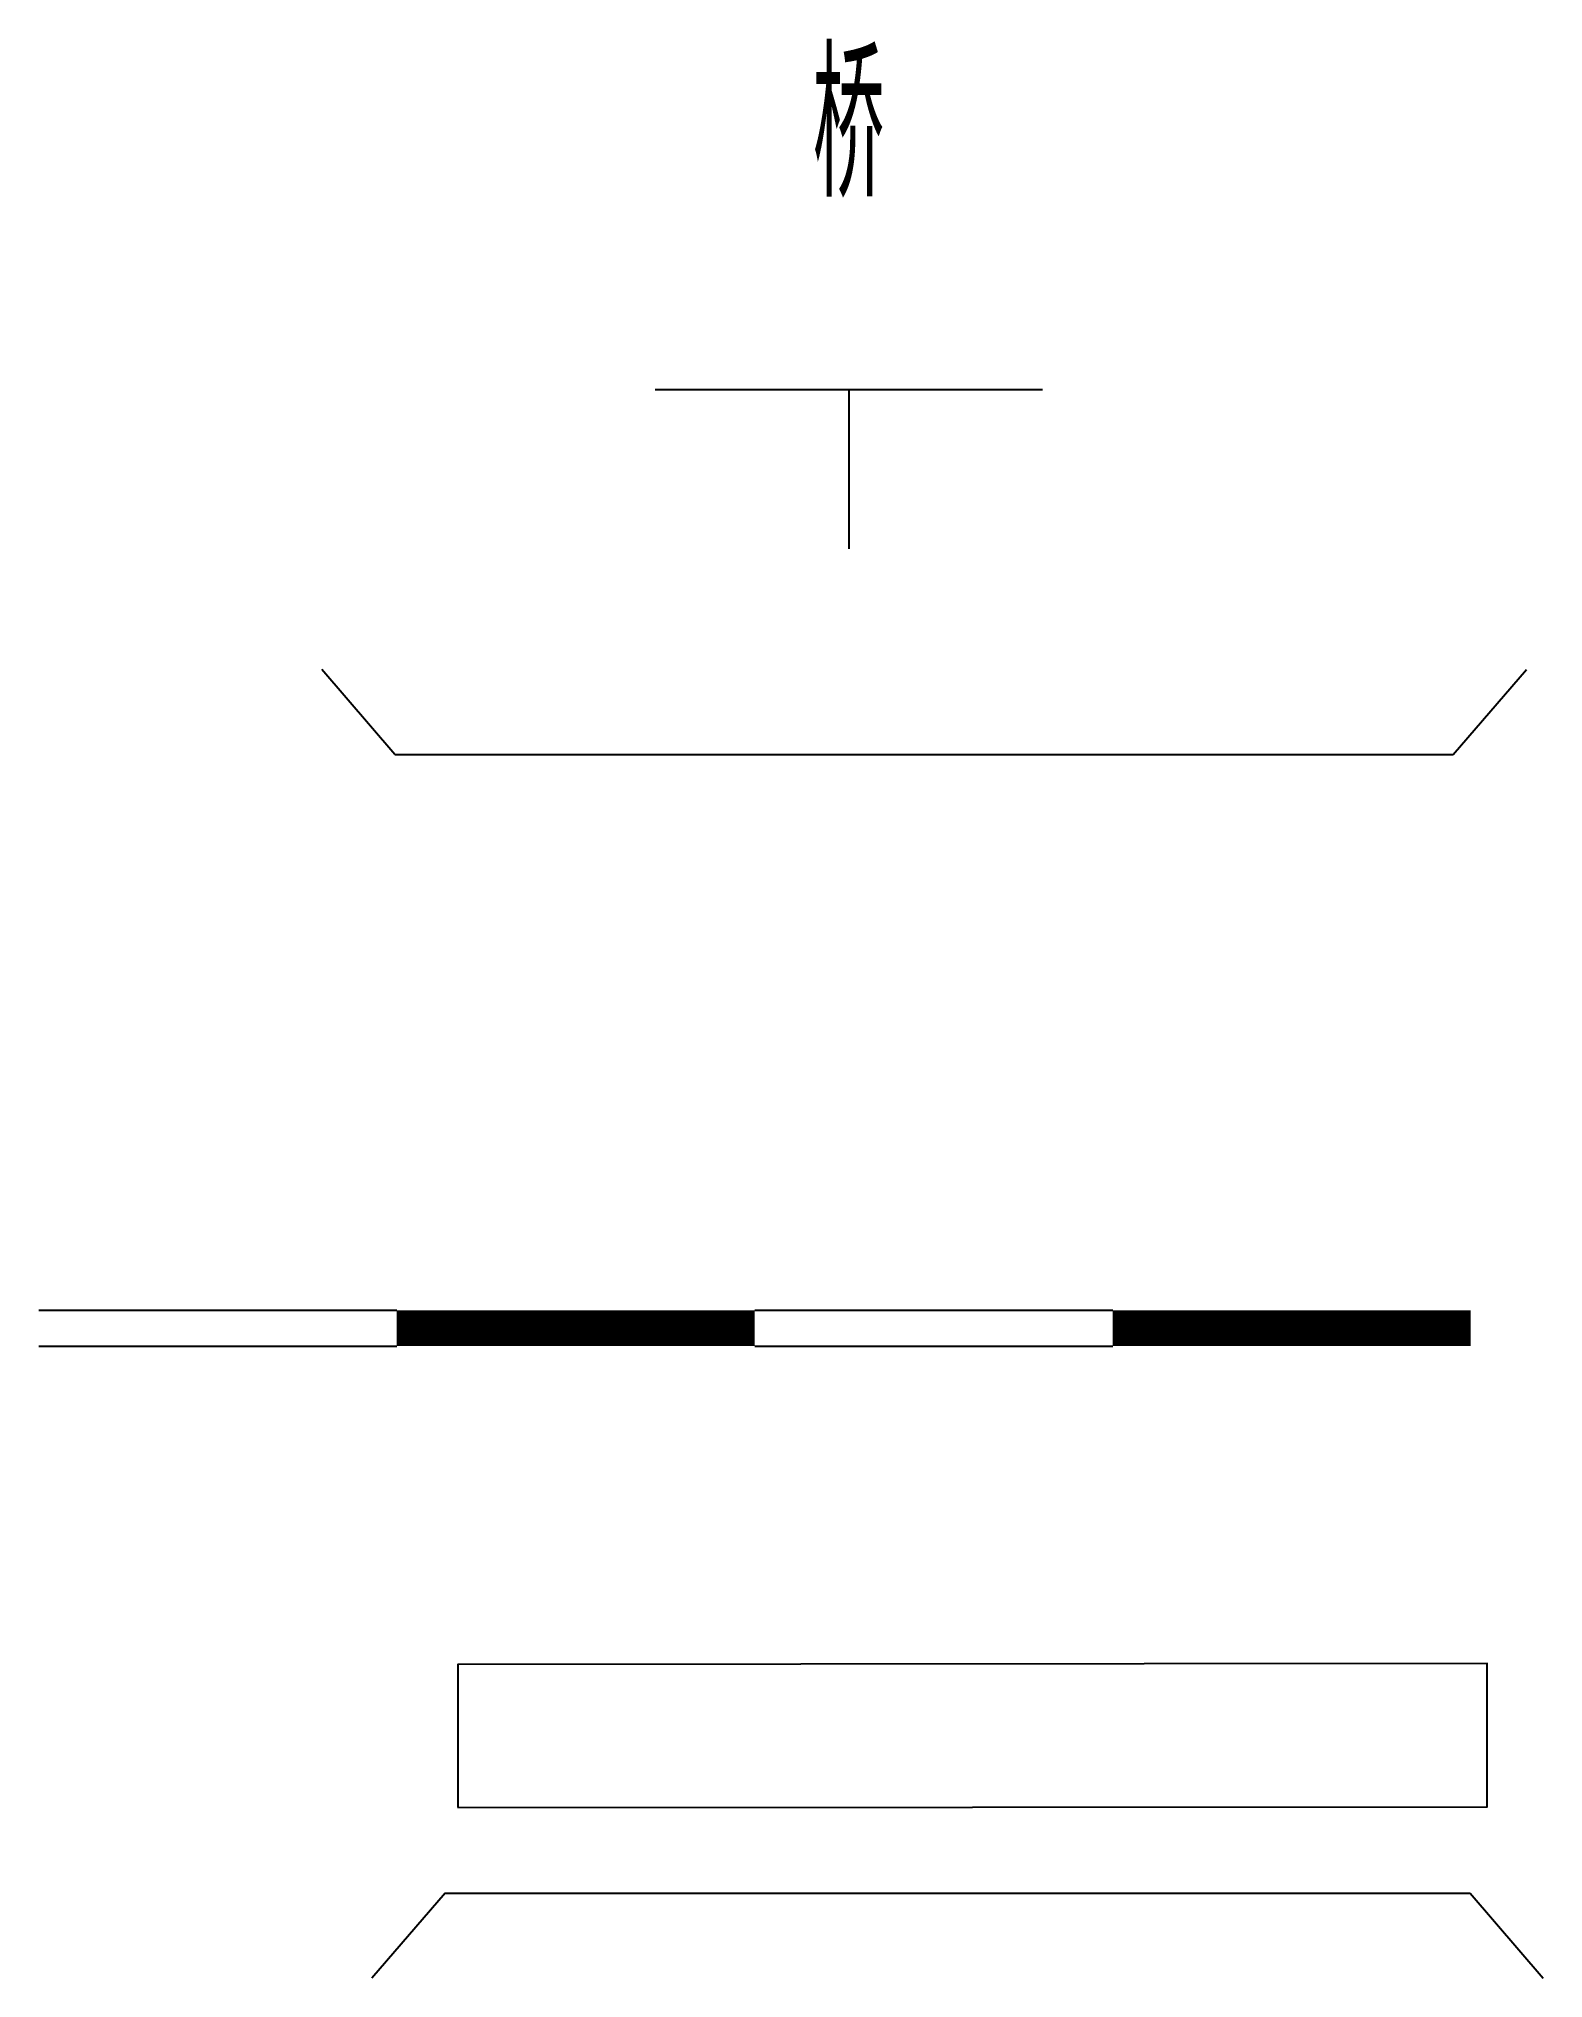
# Model space of a CAD drawing. Header units: inches. Extents: x -52.1 to -10, y 11.6 to 65.8.
import ezdxf

# ---------------------------------------------------------------- set-up
doc = ezdxf.new("R2010")
doc.units = ezdxf.units.IN
doc.header["$MEASUREMENT"] = 0
doc.layers.add('TABLE', color=7, linetype='Continuous')
doc.styles.add('RT_TABLE', font='ROMANS.shx', dxfattribs={"width": 0.5, "bigfont": 'HZFS1.shx'})

msp = doc.modelspace()

# ---------------------------------------------------------------- linework, layer by layer
at = {"color": 0}
for p, q in [((-42.118, 45.829), (-44.161, 48.204)), ((-12.555, 45.829), (-10.512, 48.204)), ((-42.118, 45.829), (-12.555, 45.829)), ((-40.717, 14.022), (-42.76, 11.647)), ((-40.717, 14.022), (-12.085, 14.022)), ((-12.085, 14.022), (-10.042, 11.647))]:
    msp.add_line(p, q, dxfattribs=at)
at = {"layer": 'TABLE'}
for p, q in [((-34.854, 56.026), (-24.033, 56.026)), ((-29.444, 56.026), (-29.444, 51.576)), ((-52.068, 30.308), (-42.068, 30.308)), ((-32.068, 30.308), (-22.068, 30.308)), ((-52.068, 29.308), (-42.068, 29.308)), ((-32.068, 29.308), (-22.068, 29.308))]:
    msp.add_line(p, q, dxfattribs=at)
at = {"layer": 'TABLE', "const_width": 1}
for points in [[(-42.068, 29.808), (-32.068, 29.808)], [(-22.068, 29.808), (-12.068, 29.808)]]:
    msp.add_lwpolyline(points, dxfattribs=at)
at = {"layer": 'TABLE'}
msp.add_lwpolyline([(-40.364, 16.412), (-11.607, 16.435), (-11.607, 20.435), (-40.364, 20.412)], close=True, dxfattribs=at)

# ---------------------------------------------------------------- texts
at = {"layer": 'TABLE', "insert": (-29.444, 63.399), "char_height": 4, "width": 20, "attachment_point": 5, "style": 'RT_TABLE'}
msp.add_mtext('桥', dxfattribs=at)

doc.saveas('drawing.dxf')
